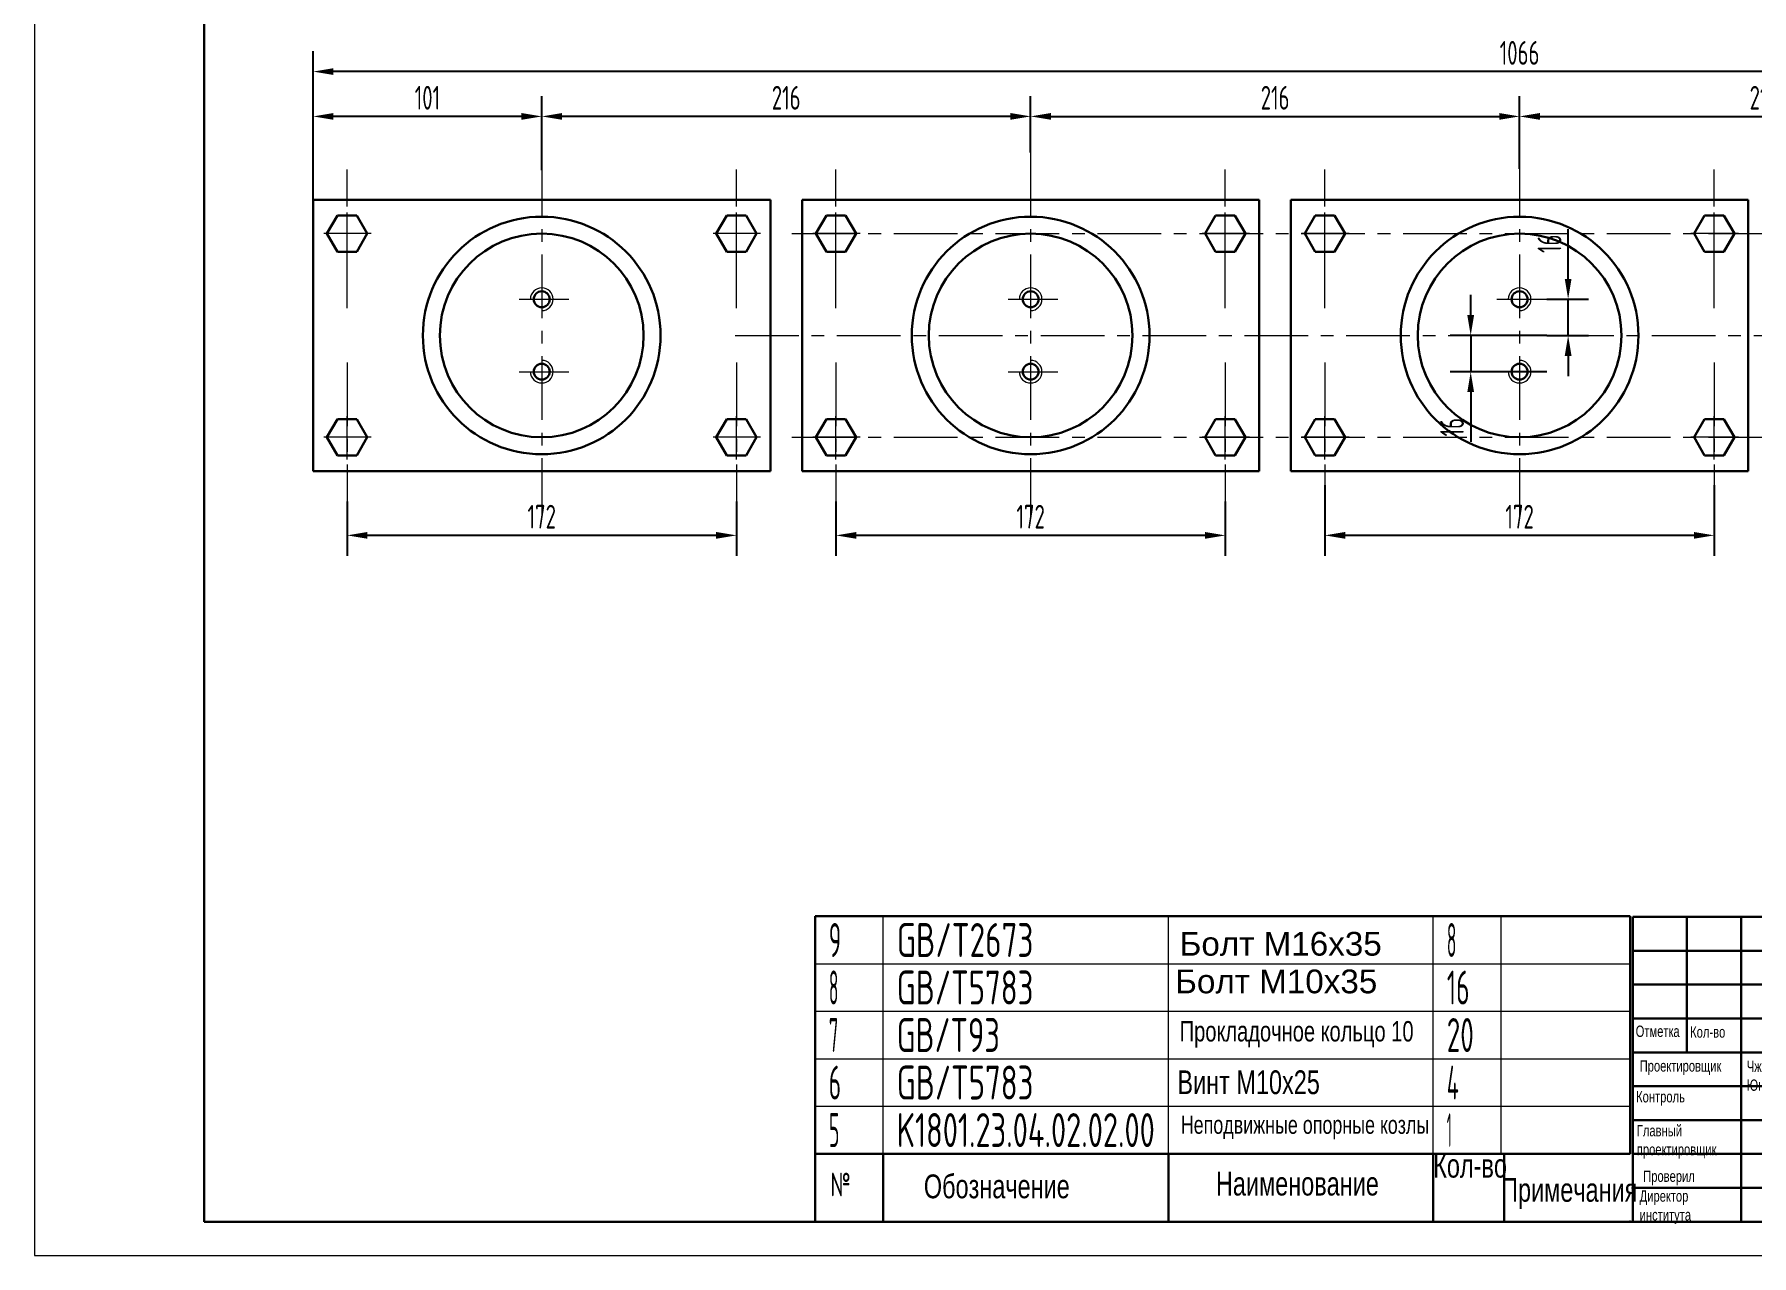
# Model space of a CAD drawing. Header units: millimetres. Extents: x 0 to 1260, y -18 to 891.
# Drawn here: x 0 to 759, y 0 to 540 of the extents above; entities that cross this region are included whole.
import ezdxf
from ezdxf.enums import TextEntityAlignment as Align

# ---------------------------------------------------------------- set-up
doc = ezdxf.new("R2010")
doc.units = ezdxf.units.MM
doc.header["$LTSCALE"] = 30
doc.linetypes.add('G', pattern=[2, 1.25, -0.25, 0.25, -0.25])
doc.layers.get('DEFPOINTS').update_dxf_attribs({"lineweight": 30})
for name, color, linetype, lineweight in [('01', 7, 'Continuous', 30), ('02', 1, 'Continuous', 13), ('05', 4, 'G', 13), ('08', 1, 'Continuous', 13), ('11', 3, 'Continuous', 13), ('THICK', 7, 'Continuous', 30)]:
    doc.layers.add(name, color=color, linetype=linetype, lineweight=lineweight)
doc.styles.get("Standard").update_dxf_attribs({"font": 'isocp', "width": 0.707, "bigfont": 'intecad.shx'})
doc.dimstyles.new('INTE', dxfattribs={"dimscale": 3, "dimtxt": 3.5, "dimasz": 3, "dimexe": 3, "dimexo": 0, "dimgap": 1, "dimtad": 1, "dimdec": 1, "dimdsep": 46, "dimtxsty": 'Standard', "dimcen": 0, "dimclrd": 1, "dimclre": 1, "dimclrt": 3, "dimaunit": 1, "dimadec": 0, "dimazin": 0, "dimtfac": 1, "dimtmove": 0, "dimatfit": 0, "dimfxl": 1, "dimarcsym": 0})

# ---------------------------------------------------------------- blocks, each defined once
blk = doc.blocks.new('*U6')
at = {"layer": '01'}
for p, q in [((0, 8.88), (-8, 4.27)), ((8, 4.27), (0, 8.88)), ((-8, 4.27), (-8, 0)), ((-8, -4.27), (-8, 0)), ((8, 0), (8, 4.27)), ((8, 0), (8, -4.27)), ((0, -8.88), (-8, -4.27)), ((8, -4.27), (0, -8.88))]:
    blk.add_line(p, q, dxfattribs=at)
at = {"layer": '05'}
for p, q in [((0, -10.7), (0, 10.3)), ((-9.86, 0), (9.35, 0))]:
    blk.add_line(p, q, dxfattribs=at)
blk = doc.blocks.new('*D7')
at = {"layer": '08', "color": 1, "lineweight": -2, "ltscale": 0.75}
for p, q in [((224.16, 479.67), (224.16, 512.47)), ((440.16, 487.45), (440.16, 512.47)), ((431.16, 503.47), (233.16, 503.47))]:
    blk.add_line(p, q, dxfattribs=at)
at = {"layer": '08', "color": 1, "ltscale": 0.75}
for points in [[(233.16, 504.97), (233.16, 501.97), (224.16, 503.47)], [(431.16, 504.97), (431.16, 501.97), (440.16, 503.47)]]:
    blk.add_solid(points, dxfattribs=at)
at = {"layer": 'DEFPOINTS', "color": 0, "ltscale": 0.75}
for p in [(224.16, 503.47), (440.16, 487.45), (224.16, 479.67)]:
    blk.add_point(p, dxfattribs=at)
at = {"layer": '08', "color": 3, "ltscale": 0.75, "insert": (332.16, 511.72), "char_height": 10.5, "attachment_point": 5}
blk.add_mtext('216', dxfattribs=at)
blk = doc.blocks.new('*D8')
at = {"layer": '08', "color": 1, "lineweight": -2, "ltscale": 0.75}
for p, q in [((440.16, 487.45), (440.16, 512.47)), ((656.16, 480.24), (656.16, 512.47)), ((449.16, 503.47), (647.16, 503.47))]:
    blk.add_line(p, q, dxfattribs=at)
at = {"layer": '08', "color": 1, "ltscale": 0.75}
for points in [[(449.16, 504.97), (449.16, 501.97), (440.16, 503.47)], [(647.16, 504.97), (647.16, 501.97), (656.16, 503.47)]]:
    blk.add_solid(points, dxfattribs=at)
at = {"layer": 'DEFPOINTS', "color": 0, "ltscale": 0.75}
for p in [(656.16, 503.47), (440.16, 487.45), (656.16, 480.24)]:
    blk.add_point(p, dxfattribs=at)
at = {"layer": '08', "color": 3, "ltscale": 0.75, "insert": (548.16, 511.72), "char_height": 10.5, "attachment_point": 5}
blk.add_mtext('216', dxfattribs=at)
blk = doc.blocks.new('*D9')
at = {"layer": '08', "color": 1, "lineweight": -2, "ltscale": 0.75}
for p, q in [((656.16, 480.24), (656.16, 512.47)), ((872.16, 487.45), (872.16, 512.47)), ((665.16, 503.47), (863.16, 503.47))]:
    blk.add_line(p, q, dxfattribs=at)
at = {"layer": '08', "color": 1, "ltscale": 0.75}
for points in [[(665.16, 504.97), (665.16, 501.97), (656.16, 503.47)], [(863.16, 504.97), (863.16, 501.97), (872.16, 503.47)]]:
    blk.add_solid(points, dxfattribs=at)
at = {"layer": 'DEFPOINTS', "color": 0, "ltscale": 0.75}
for p in [(872.16, 503.47), (872.16, 487.45), (656.16, 480.24)]:
    blk.add_point(p, dxfattribs=at)
at = {"layer": '08', "color": 3, "ltscale": 0.75, "insert": (764.16, 511.72), "char_height": 10.5, "attachment_point": 5}
blk.add_mtext('216', dxfattribs=at)
blk = doc.blocks.new('*D11')
at = {"layer": '08', "color": 1, "lineweight": -2, "ltscale": 0.75}
for p, q in [((123.16, 470.5), (123.16, 532.29)), ((1189.16, 466.66), (1189.16, 532.29)), ((1180.16, 523.29), (132.16, 523.29))]:
    blk.add_line(p, q, dxfattribs=at)
at = {"layer": '08', "color": 1, "ltscale": 0.75}
for points in [[(132.16, 524.79), (132.16, 521.79), (123.16, 523.29)], [(1180.16, 524.79), (1180.16, 521.79), (1189.16, 523.29)]]:
    blk.add_solid(points, dxfattribs=at)
at = {"layer": 'DEFPOINTS', "color": 0, "ltscale": 0.75}
for p in [(123.16, 523.29), (123.16, 470.5), (1189.16, 466.66)]:
    blk.add_point(p, dxfattribs=at)
at = {"layer": '08', "color": 3, "ltscale": 0.75, "insert": (656.16, 531.54), "char_height": 10.5, "attachment_point": 5}
blk.add_mtext('1066', dxfattribs=at)
blk = doc.blocks.new('*D17')
at = {"layer": '08', "color": 1, "lineweight": -2, "ltscale": 0.75}
for p, q in [((570.16, 340.51), (570.16, 309.32)), ((742.16, 340.51), (742.16, 309.32)), ((733.16, 318.32), (579.16, 318.32))]:
    blk.add_line(p, q, dxfattribs=at)
at = {"layer": '08', "color": 1, "ltscale": 0.75}
for points in [[(579.16, 319.82), (579.16, 316.82), (570.16, 318.32)], [(733.16, 319.82), (733.16, 316.82), (742.16, 318.32)]]:
    blk.add_solid(points, dxfattribs=at)
at = {"layer": 'DEFPOINTS', "color": 0, "ltscale": 0.75}
for p in [(570.16, 340.51), (742.16, 340.51), (570.16, 318.32)]:
    blk.add_point(p, dxfattribs=at)
at = {"layer": '08', "color": 3, "ltscale": 0.75, "insert": (656.16, 326.57), "char_height": 10.5, "attachment_point": 5}
blk.add_mtext('172', dxfattribs=at)
blk = doc.blocks.new('*D18')
at = {"layer": '08', "color": 1, "lineweight": -2, "ltscale": 0.75}
for p, q in [((354.16, 333.31), (354.16, 309.32)), ((526.16, 333.31), (526.16, 309.32)), ((517.16, 318.32), (363.16, 318.32))]:
    blk.add_line(p, q, dxfattribs=at)
at = {"layer": '08', "color": 1, "ltscale": 0.75}
for points in [[(363.16, 319.82), (363.16, 316.82), (354.16, 318.32)], [(517.16, 319.82), (517.16, 316.82), (526.16, 318.32)]]:
    blk.add_solid(points, dxfattribs=at)
at = {"layer": 'DEFPOINTS', "color": 0, "ltscale": 0.75}
for p in [(354.16, 333.31), (526.16, 333.31), (354.16, 318.32)]:
    blk.add_point(p, dxfattribs=at)
at = {"layer": '08', "color": 3, "ltscale": 0.75, "insert": (440.16, 326.57), "char_height": 10.5, "attachment_point": 5}
blk.add_mtext('172', dxfattribs=at)
blk = doc.blocks.new('*D19')
at = {"layer": '08', "color": 1, "lineweight": -2, "ltscale": 0.75}
for p, q in [((677.61, 431.66), (677.61, 453.71)), ((668.14, 422.66), (686.61, 422.66)), ((677.61, 406.66), (677.61, 422.66)), ((668.14, 406.66), (686.61, 406.66)), ((677.61, 397.66), (677.61, 388.66))]:
    blk.add_line(p, q, dxfattribs=at)
at = {"layer": '08', "color": 1, "ltscale": 0.75}
for points in [[(676.11, 431.66), (679.11, 431.66), (677.61, 422.66)], [(676.11, 397.66), (679.11, 397.66), (677.61, 406.66)]]:
    blk.add_solid(points, dxfattribs=at)
at = {"layer": 'DEFPOINTS', "color": 0, "ltscale": 0.75}
for p in [(668.14, 422.66), (677.61, 422.66), (668.14, 406.66)]:
    blk.add_point(p, dxfattribs=at)
at = {"layer": '08', "color": 3, "ltscale": 0.75, "insert": (669.36, 447.19), "char_height": 10.5, "attachment_point": 5, "rotation": 90}
blk.add_mtext('16', dxfattribs=at)
blk = doc.blocks.new('*D20')
at = {"layer": '08', "color": 1, "lineweight": -2, "ltscale": 0.75}
for p, q in [((634.56, 415.66), (634.56, 424.66)), ((668.14, 406.66), (625.56, 406.66)), ((634.56, 406.66), (634.56, 390.66)), ((668.14, 390.66), (625.56, 390.66)), ((634.56, 381.66), (634.56, 359.61))]:
    blk.add_line(p, q, dxfattribs=at)
at = {"layer": '08', "color": 1, "ltscale": 0.75}
for points in [[(633.06, 415.66), (636.06, 415.66), (634.56, 406.66)], [(633.06, 381.66), (636.06, 381.66), (634.56, 390.66)]]:
    blk.add_solid(points, dxfattribs=at)
at = {"layer": 'DEFPOINTS', "color": 0, "ltscale": 0.75}
for p in [(668.14, 406.66), (634.56, 390.66), (668.14, 390.66)]:
    blk.add_point(p, dxfattribs=at)
at = {"layer": '08', "color": 3, "ltscale": 0.75, "insert": (626.31, 366.14), "char_height": 10.5, "attachment_point": 5, "rotation": 90}
blk.add_mtext('16', dxfattribs=at)
blk = doc.blocks.new('*D35')
at = {"layer": '08', "color": 1, "lineweight": -2, "ltscale": 0.75}
for p, q in [((123.16, 466.66), (123.16, 512.47)), ((224.16, 487.45), (224.16, 512.47)), ((215.16, 503.47), (132.16, 503.47))]:
    blk.add_line(p, q, dxfattribs=at)
at = {"layer": '08', "color": 1, "ltscale": 0.75}
for points in [[(132.16, 504.97), (132.16, 501.97), (123.16, 503.47)], [(215.16, 504.97), (215.16, 501.97), (224.16, 503.47)]]:
    blk.add_solid(points, dxfattribs=at)
at = {"layer": 'DEFPOINTS', "color": 0, "ltscale": 0.75}
for p in [(123.16, 503.47), (224.16, 487.45), (123.16, 466.66)]:
    blk.add_point(p, dxfattribs=at)
at = {"layer": '08', "color": 3, "ltscale": 0.75, "insert": (173.66, 511.72), "char_height": 10.5, "attachment_point": 5}
blk.add_mtext('101', dxfattribs=at)
blk = doc.blocks.new('*D36')
at = {"layer": '08', "color": 1, "lineweight": -2, "ltscale": 0.75}
for p, q in [((138.16, 333.31), (138.16, 309.32)), ((310.16, 333.31), (310.16, 309.32)), ((301.16, 318.32), (147.16, 318.32))]:
    blk.add_line(p, q, dxfattribs=at)
at = {"layer": '08', "color": 1, "ltscale": 0.75}
for points in [[(147.16, 319.82), (147.16, 316.82), (138.16, 318.32)], [(301.16, 319.82), (301.16, 316.82), (310.16, 318.32)]]:
    blk.add_solid(points, dxfattribs=at)
at = {"layer": 'DEFPOINTS', "color": 0, "ltscale": 0.75}
for p in [(138.16, 333.31), (310.16, 333.31), (138.16, 318.32)]:
    blk.add_point(p, dxfattribs=at)
at = {"layer": '08', "color": 3, "ltscale": 0.75, "insert": (224.16, 326.57), "char_height": 10.5, "attachment_point": 5}
blk.add_mtext('172', dxfattribs=at)
blk = doc.blocks.new('*U56')
at = {"layer": '01'}
for points in [[(25, 292), (25, 5)], [(25, 5), (415, 5)]]:
    blk.add_lwpolyline(points, dxfattribs=at)
at = {"layer": '02'}
for points in [[(0, 297), (0, 0)], [(0, 0), (420, 0)]]:
    blk.add_lwpolyline(points, dxfattribs=at)
blk = doc.blocks.new('*U65')
at = {"layer": '01'}
for p, q in [((0, -21), (0, 0)), ((360, -21), (360, 0))]:
    blk.add_line(p, q, dxfattribs=at)
at = {"layer": '02'}
for p, q in [((0, 0), (30, 0)), ((30, -21), (30, 0)), ((30, 0), (156, 0)), ((156, -21), (156, 0)), ((156, 0), (273, 0)), ((273, -21), (273, 0)), ((273, 0), (303, 0)), ((303, -21), (303, 0)), ((303, 0), (360, 0))]:
    blk.add_line(p, q, dxfattribs=at)
blk = doc.blocks.new('*U66')
at = {"layer": '01'}
for p, q in [((0, -21), (0, 0)), ((360, -21), (360, 0))]:
    blk.add_line(p, q, dxfattribs=at)
at = {"layer": '02'}
for p, q in [((0, 0), (30, 0)), ((30, -21), (30, 0)), ((30, 0), (156, 0)), ((156, -21), (156, 0)), ((156, 0), (273, 0)), ((273, -21), (273, 0)), ((273, 0), (303, 0)), ((303, -21), (303, 0)), ((303, 0), (360, 0))]:
    blk.add_line(p, q, dxfattribs=at)
blk = doc.blocks.new('*U67')
at = {"layer": '01'}
for p, q in [((0, -21), (0, 0)), ((360, -21), (360, 0))]:
    blk.add_line(p, q, dxfattribs=at)
at = {"layer": '02'}
for p, q in [((0, 0), (30, 0)), ((30, -21), (30, 0)), ((30, 0), (156, 0)), ((156, -21), (156, 0)), ((156, 0), (273, 0)), ((273, -21), (273, 0)), ((273, 0), (303, 0)), ((303, -21), (303, 0)), ((303, 0), (360, 0))]:
    blk.add_line(p, q, dxfattribs=at)
blk = doc.blocks.new('*U68')
at = {"layer": '01'}
for p, q in [((0, -21), (0, 0)), ((360, -21), (360, 0))]:
    blk.add_line(p, q, dxfattribs=at)
at = {"layer": '02'}
for p, q in [((0, 0), (30, 0)), ((30, -21), (30, 0)), ((30, 0), (156, 0)), ((156, -21), (156, 0)), ((156, 0), (273, 0)), ((273, -21), (273, 0)), ((273, 0), (303, 0)), ((303, -21), (303, 0)), ((303, 0), (360, 0))]:
    blk.add_line(p, q, dxfattribs=at)
blk = doc.blocks.new('*U69')
at = {"layer": '01'}
for p, q in [((0, -21), (0, 0)), ((0, 0), (30, 0)), ((30, 0), (156, 0)), ((156, 0), (273, 0)), ((273, 0), (303, 0)), ((303, 0), (360, 0)), ((360, -21), (360, 0))]:
    blk.add_line(p, q, dxfattribs=at)
at = {"layer": '02'}
for p, q in [((30, -21), (30, 0)), ((156, -21), (156, 0)), ((273, -21), (273, 0)), ((303, -21), (303, 0))]:
    blk.add_line(p, q, dxfattribs=at)

msp = doc.modelspace()

# ---------------------------------------------------------------- linework, layer by layer
at = {"layer": '01', "color": 7, "linetype": 'Continuous', "ltscale": 0.75}
for p, q in [((123.16, 466.66), (123.16, 346.66)), ((123.16, 466.66), (325.16, 466.66)), ((325.16, 466.66), (325.16, 346.66)), ((339.16, 466.66), (339.16, 346.66)), ((339.16, 466.66), (541.16, 466.66)), ((541.16, 466.66), (541.16, 346.66)), ((555.16, 466.66), (555.16, 346.66)), ((555.16, 466.66), (757.16, 466.66)), ((757.16, 466.66), (757.16, 346.66)), ((123.16, 346.66), (325.16, 346.66)), ((339.16, 346.66), (541.16, 346.66)), ((555.16, 346.66), (757.16, 346.66))]:
    msp.add_line(p, q, dxfattribs=at)
at = {"layer": '01'}
for p, q in [((345, 45), (705, 45)), ((345, 45), (345, 15)), ((375, 45), (375, 15)), ((501, 45), (501, 15)), ((618, 45), (618, 15)), ((649.39, 45), (649.39, 15))]:
    msp.add_line(p, q, dxfattribs=at)
at = {"layer": '01', "color": 7, "linetype": 'Continuous', "ltscale": 0.75}
for centre, radius in [((224.16, 406.66), 52.5), ((440.16, 406.66), 52.5), ((656.16, 406.66), 52.5), ((224.16, 406.66), 45), ((440.16, 406.66), 45), ((656.16, 406.66), 45), ((224.16, 422.66), 3.51), ((440.16, 422.66), 3.51), ((656.16, 422.66), 3.51), ((224.16, 390.66), 3.51), ((440.16, 390.66), 3.51), ((656.16, 390.66), 3.51)]:
    msp.add_circle(centre, radius, dxfattribs=at)
at = {"layer": '01'}
msp.add_point((705, 15), dxfattribs=at)
at = {"layer": '02', "ltscale": 0.75}
for centre, start, end in [((224.16, 422.66), 270, 180), ((440.16, 422.66), 270, 180), ((656.16, 422.66), 270, 180), ((224.16, 390.66), 180, 90), ((440.16, 390.66), 180, 90), ((656.16, 390.66), 180, 90)]:
    msp.add_arc(centre, 5, start, end, dxfattribs=at)
at = {"layer": '05', "color": 142, "linetype": 'G', "ltscale": 0.75}
for p, q in [((224.16, 487.45), (224.16, 326.94)), ((440.16, 487.45), (440.16, 326.94)), ((656.16, 487.45), (656.16, 326.94)), ((138.16, 418.66), (138.16, 480.01)), ((310.16, 418.66), (310.16, 480.01)), ((354.16, 418.66), (354.16, 480.01)), ((526.16, 418.66), (526.16, 480.01)), ((570.16, 418.66), (570.16, 480.01)), ((742.16, 418.66), (742.16, 480.01)), ((334.69, 451.66), (1195.19, 451.66)), ((309.6, 406.66), (1193.49, 406.66)), ((138.16, 394.66), (138.16, 333.31)), ((310.16, 394.66), (310.16, 333.31)), ((354.16, 394.66), (354.16, 333.31)), ((526.16, 394.66), (526.16, 333.31)), ((570.16, 394.66), (570.16, 333.31)), ((742.16, 394.66), (742.16, 333.31)), ((334.69, 361.66), (1209.86, 361.66))]:
    msp.add_line(p, q, dxfattribs=at)
at = {"layer": '05', "ltscale": 0.75}
for p, q in [((214.18, 422.66), (236.14, 422.66)), ((430.18, 422.66), (452.14, 422.66)), ((646.18, 422.66), (668.14, 422.66)), ((214.18, 390.66), (236.14, 390.66)), ((430.18, 390.66), (452.14, 390.66)), ((646.18, 390.66), (668.14, 390.66))]:
    msp.add_line(p, q, dxfattribs=at)
at = {"layer": 'THICK'}
for p, q in [((706.12, 149.72), (706.12, 15)), ((706.12, 149.72), (1245, 149.72)), ((730.07, 149.65), (730.07, 149.72)), ((730.07, 89.84), (730.07, 149.72)), ((754.02, 15), (754.02, 149.72)), ((706.12, 104.81), (885.75, 104.81)), ((706.12, 89.84), (885.75, 89.84)), ((706.12, 15), (1245, 15))]:
    msp.add_line(p, q, dxfattribs=at)
at = {"layer": 'THICK', "color": 3}
for p, q in [((706.12, 134.75), (885.75, 134.75)), ((706.12, 119.78), (885.75, 119.78)), ((706.12, 74.88), (885.75, 74.88)), ((706.12, 59.91), (885.75, 59.91)), ((706.12, 44.94), (885.75, 44.94)), ((706.12, 29.97), (885.75, 29.97))]:
    msp.add_line(p, q, dxfattribs=at)
for p in [(706.12, 29.97), (706.12, 15)]:
    msp.add_point(p, dxfattribs=at)

# ---------------------------------------------------------------- block references
at = {"layer": '01', "xscale": 3, "yscale": 3, "zscale": 3}
msp.add_blockref('*U56', (0, 0), dxfattribs=at)
at = {"layer": '01'}
for name, p in [('*U69', (345, 150)), ('*U68', (345, 129)), ('*U67', (345, 108)), ('*U66', (345, 87)), ('*U65', (345, 66))]:
    msp.add_blockref(name, p, dxfattribs=at)
at = {"layer": '05', "ltscale": 0.75, "rotation": 90}
for p in [(138.16, 451.66), (310.16, 451.66), (354.16, 451.66), (526.16, 451.66), (570.16, 451.66), (742.16, 451.66), (138.16, 361.66), (310.16, 361.66), (354.16, 361.66), (526.16, 361.66), (570.16, 361.66), (742.16, 361.66)]:
    msp.add_blockref('*U6', p, dxfattribs=at)

# ---------------------------------------------------------------- texts
at = {"layer": '01', "attachment_point": 1}
for s, insert, char_height in [('{\\fArial|b0|i0|c204|p34;\\W1;\\C3;Болт М16х35}', (505.95, 143.09), 10.5), ('{\\fArial|b0|i0|c204|p34;\\W1;\\C3;Болт М10х35}', (503.98, 126.45), 10.5), ('{\\fArial|b0|i0|c204|p34;\\C3;Прокладочное кольцо 10}', (505.98, 103.66), 9), ('{\\fArial|b0|i0|c204|p34;Кол-во}', (731.52, 101.36), 5), ('{\\fArial|b0|i0|c204|p34;\\C3;Винт М10х25}', (504.98, 81.89), 10.5), ('{\\fArial|b0|i0|c204|p34;Контроль}', (707.64, 72.73), 5), ('{\\fArial|b0|i0|c204|p34;\\C3;Неподвижные опорные козлы}', (506.48, 61.86), 8), ('{\\fArial|b0|i0|c204|p34;Главный\\Pпроектировщик}', (707.96, 57.74), 5), ('{\\fArial|b0|i0|c204|p34;Кол-во}', (618, 45), 10.5), ('{\\Fisocp,intecad|c204;№}', (351.69, 36.68), 10.5), ('{\\fArial|b0|i0|c204|p34;Обозначение}', (392.96, 35.88), 10.5), ('{\\fArial|b0|i0|c204|p34;Наименование}', (522, 37.08), 10.5), ('{\\fArial|b0|i0|c204|p34;Примечания}', (648, 34.32), 10.5)]:
    msp.add_mtext(s, dxfattribs=dict(at, insert=insert, char_height=char_height))
at = {"layer": '01', "char_height": 5, "attachment_point": 1}
for s, insert, width in [('{\\fArial|b0|i0|c204|p34;Отметка}', (707.46, 101.67), 0.3124), ('{\\fArial|b0|i0|c204|p34;Проектировщик}', (709.22, 86.35), 0.1562), ('{\\fArial|b0|i0|c204|p34;\\C3;Чжан Юнмин}', (756.55, 86.2), 0.1562), ('{\\fArial|b0|i0|c204|p34;Проверил}', (710.77, 37.61), 0.1562), ('{\\fArial|b0|i0|c204|p34;Директор\\Pинститута}', (709.21, 28.85), 0.3124)]:
    msp.add_mtext(s, dxfattribs=dict(at, insert=insert, width=width))
at = {"layer": '11'}
for s, width, p, p2 in [('9', 0.579528, (351, 132), (356.4, 132)), ('GB/T2673', 0.695009, (381, 132), (441.38, 132)), ('8', 0.514182, (624, 132), (628.24, 132)), ('8', 0.514182, (351, 111), (355.24, 111)), ('GB/T5783', 0.695009, (381, 111), (441.38, 111)), ('16', 0.610556, (624, 111), (634.07, 111)), ('7', 0.514182, (351, 90), (355.24, 90)), ('GB/T93', 0.691199, (381, 90), (426.57, 90)), ('20', 0.636567, (624, 90), (635.94, 90)), ('6', 0.600695, (351, 69), (356.4, 69)), ('GB/T5783', 0.695009, (381, 69), (441.38, 69)), ('4', 0.543846, (624, 69), (629.3, 69)), ('5', 0.527686, (351, 48), (355.68, 48)), ('K1801.23.04.02.02.00', 0.652037, (381, 48), (495, 48)), ('1', 0.404, (624, 48), (626.12, 48))]:
    msp.add_text(s, height=15, dxfattribs=dict(at, width=width)).set_placement(p, p2, align=Align.FIT)

# ---------------------------------------------------------------- dimensions: what is measured, and where the dimension line sits
at = {"layer": '08', "ltscale": 0.75}
for base, p1, p2, picture, middle in [((123.16, 523.29), (1189.16, 466.66), (123.16, 470.5), '*D11', (656.16, 531.54)), ((123.16, 503.47), (224.16, 487.45), (123.16, 466.66), '*D35', (173.66, 511.72)), ((224.16, 503.47), (440.16, 487.45), (224.16, 479.67), '*D7', (332.16, 511.72)), ((656.16, 503.47), (440.16, 487.45), (656.16, 480.24), '*D8', (548.16, 511.72)), ((872.16, 503.47), (656.16, 480.24), (872.16, 487.45), '*D9', (764.16, 511.72)), ((570.16, 318.32), (742.16, 340.51), (570.16, 340.51), '*D17', (656.16, 326.57)), ((138.16, 318.32), (310.16, 333.31), (138.16, 333.31), '*D36', (224.16, 326.57)), ((354.16, 318.32), (526.16, 333.31), (354.16, 333.31), '*D18', (440.16, 326.57))]:
    dim = msp.add_linear_dim(base=base, p1=p1, p2=p2, dimstyle='INTE', dxfattribs=at)
    dim.commit()
    dim.dimension.update_dxf_attribs({"geometry": picture, "text_midpoint": middle})
for base, p2, picture, middle in [((677.61, 422.66), (668.14, 422.66), '*D19', (669.36, 447.19)), ((634.56, 390.66), (668.14, 390.66), '*D20', (626.31, 366.14))]:
    dim = msp.add_linear_dim(base=base, p1=(668.14, 406.66), p2=p2, angle=90, dimstyle='INTE', dxfattribs=at)
    dim.commit()
    dim.dimension.update_dxf_attribs({"geometry": picture, "text_midpoint": middle})

doc.saveas('drawing.dxf')
